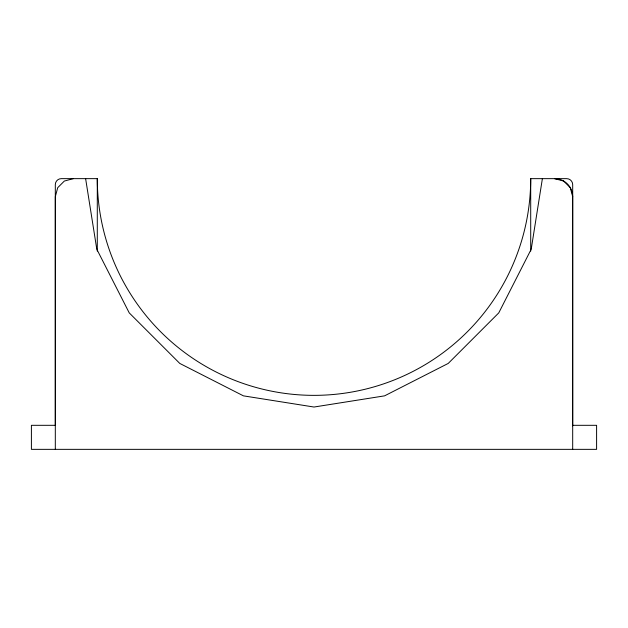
<?xml version="1.0" encoding="UTF-8"?>
<svg xmlns="http://www.w3.org/2000/svg" width="628" height="628" viewBox="0 0 628 628"><rect width="100%" height="100%" fill="white"/><g stroke="black" fill="none" stroke-linecap="round" stroke-linejoin="round"><path stroke-width="0.94" d="M530.707 251.082L530.707 178.65L566.676 178.65A6.013 6.013 0 0 1 572.689 184.656L572.689 425.823M572.689 196.674A18.031 18.031 0 0 0 554.657 178.65L563.677 181.06L570.271 187.662L572.689 196.682L572.689 449.35M542.388 178.65L531.21 249.222L498.765 312.885L448.243 363.416L384.579 395.852L314 407.03L243.429 395.852L179.765 363.416L129.235 312.885L96.798 249.222L85.62 178.65M73.343 178.65L64.331 181.06L57.729 187.662L55.311 196.674L55.311 425.313L31.4 425.313L31.4 449.35L596.6 449.35L596.6 425.313L572.689 425.313M530.707 178.65A216.707 216.707 0 0 1 314 395.357A216.707 216.707 0 0 1 97.293 178.642L61.324 178.642A6.013 6.013 0 0 0 55.311 184.656L55.311 449.35M97.293 178.642L97.293 251.082"/></g></svg>
